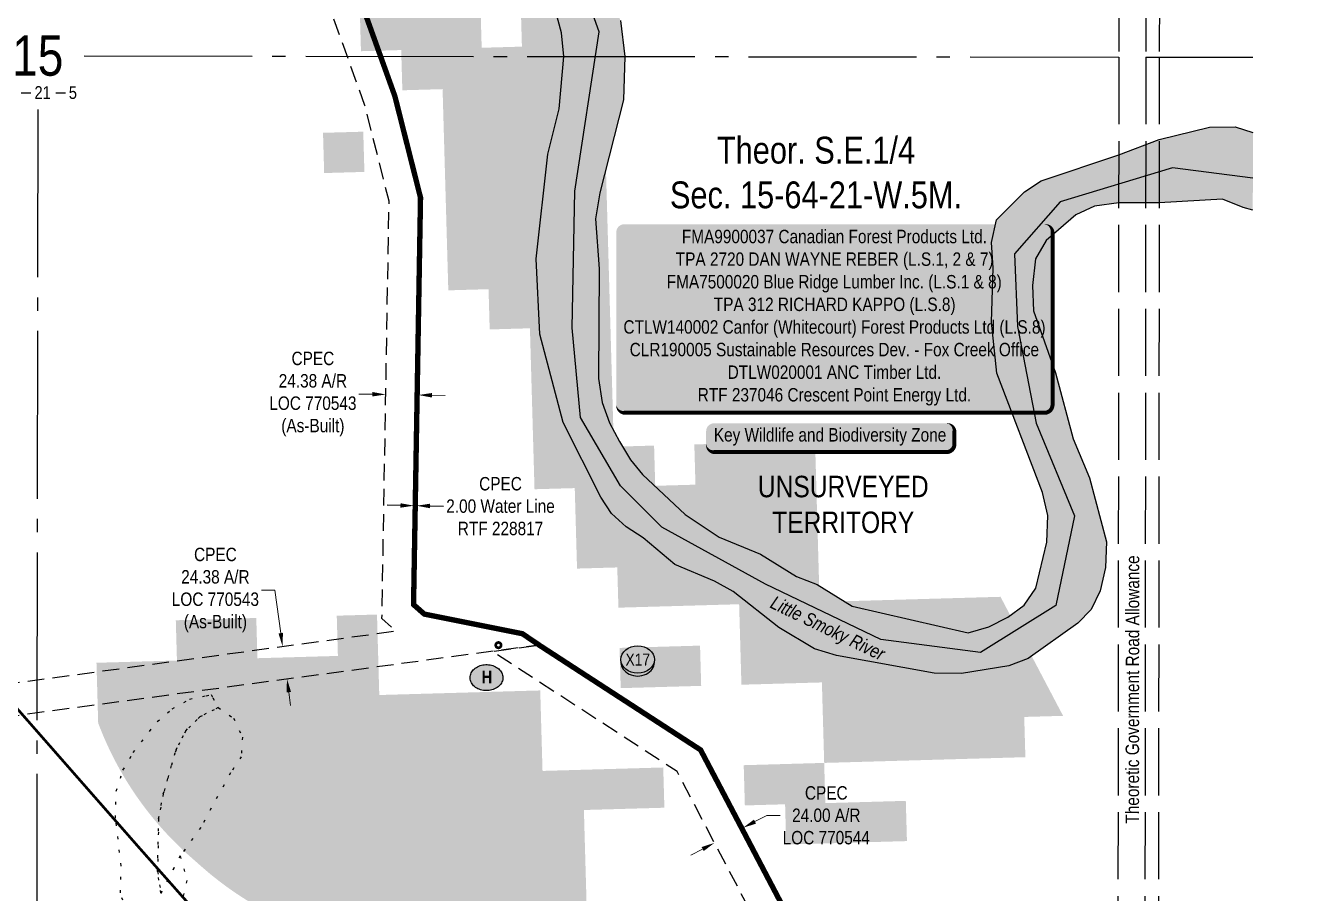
# Model space of a CAD drawing. Extents: x 491537 to 496793, y 6037618 to 6044296.
# Drawn here: x 494248 to 495198, y 6042767 to 6043413 of the extents above; entities that cross this region are included whole.
import ezdxf
from ezdxf.enums import TextEntityAlignment as Align

# ---------------------------------------------------------------- set-up
doc = ezdxf.new("R2010")
doc.units = 0
doc.header["$LTSCALE"] = 5
doc.header["$PDSIZE"] = 0.5
for name, pattern in [('DASHDOT2', [5, 2.5, -1.25, 0, -1.25]), ('DASHED2', [3.75, 2.5, -1.25]), ('foc-ACCESSROAD', [3.75, 2.5, -1.25]), ('foc-QUARTERLINE', [33, 25, -3, 2, -3]), ('foc-UNSURVEYED', [12.5, 10, -2.5]), ('foc-WHEELTRACKS', [2, 0.4, -1.6]), ('PHANTOM', [25, 12.5, -2.5, 2.5, -2.5, 2.5, -2.5])]:
    doc.linetypes.add(name, pattern=pattern)
doc.layers.get('Defpoints').update_dxf_attribs({"color": 9})
for name, color, linetype in [('10', 1, 'Continuous'), ('9', 3, 'Continuous'), ('AS-WILDLIFE', 131, 'DASHDOT2'), ('AS-WILDLIFE-BLOCK', 131, 'Continuous'), ('C-AR', 13, 'foc-ACCESSROAD'), ('C-SYMBOL', 7, 'Continuous'), ('CG-NOTES', 7, 'Continuous'), ('L-QSEC', 8, 'foc-QUARTERLINE'), ('L-ROAD-T', 7, 'Continuous'), ('L-SECLBL', 7, 'Continuous'), ('L-UNS-T', 3, 'Continuous'), ('L-USEC', 7, 'foc-UNSURVEYED'), ('P-CROSSINGS', 250, 'Continuous'), ('P-PROPOSED', 10, 'Continuous'), ('P-TEMP-BLUE', 160, 'Continuous'), ('P-TEMP-BLUE-T', 170, 'Continuous'), ('T-WATER', 160, 'Continuous'), ('T-WATER-H', 133, 'Continuous'), ('T-WATER-P3', 160, 'foc-WHEELTRACKS'), ('T-WATER-T', 170, 'Continuous'), ('WETLAND - OPEN WATER', 140, 'PHANTOM'), ('WETLAND - SWAMP - H', 8, 'PHANTOM'), ('WETLAND FEN - H', 43, 'PHANTOM')]:
    doc.layers.add(name, color=color, linetype=linetype)
doc.layers.add('C-AR-T', color=13, linetype='Continuous', lineweight=9)
doc.styles.add('175L', font='ARIALN.TTF', dxfattribs={"height": 20})
doc.styles.add('80', font='ARIALN.TTF', dxfattribs={"height": 10})
doc.styles.add('80CG', font='ARIALN.TTF', dxfattribs={"height": 10})
doc.styles.add('80L', font='ARIALN.TTF', dxfattribs={"height": 10})
doc.styles.add('BOLD', font='ARIALNB.TTF')
doc.styles.add('Crossing', font='ARIALN.TTF', dxfattribs={"height": 10})
doc.styles.add('foc-LtypeFont', font='ARIALN.TTF', dxfattribs={"height": 7.35})
doc.styles.add('SIMPLEX', font='ARIALN.TTF')
doc.linetypes.add('foc-TOPO-flowdirection-NOLINE', pattern='A,0,[">",foc-LtypeFont,S=0.3,R=0,X=0,Y=-0.945],-20,[">",foc-LtypeFont,S=0.3,R=0,X=0,Y=-0.945],0', length=20)
doc.dimstyles.new('Compass 5 000', dxfattribs={"dimscale": 5, "dimtxt": 9, "dimasz": 2, "dimexe": 0.2, "dimexo": 0.0625, "dimgap": 0.5, "dimtad": 0, "dimtih": 1, "dimtoh": 1, "dimzin": 0, "dimdsep": 46, "dimtxsty": '80CG', "dimcen": 0.1, "dimse1": 1, "dimse2": 1, "dimclrd": 256, "dimclrt": 256, "dimaunit": 1, "dimadec": 4, "dimazin": 0, "dimtfac": 0.06, "dimtofl": 0, "dimtmove": 0, "dimatfit": 1, "dimfxl": 0.2, "dimtolj": 1, "dimtzin": 0, "dimlwd": -1, "dimarcsym": 0})

# ---------------------------------------------------------------- blocks, each defined once
blk = doc.blocks.new('L-SECLBL')
at = {"layer": '9', "color": 7}
for p, q in [((-5.08, -27.83), (-12.29, -27.83)), ((20.7, -27.83), (13.5, -27.83))]:
    blk.add_line(p, q, dxfattribs=at)
at = {"layer": '10', "color": 2, "style": 'SIMPLEX'}
blk.add_attdef('SEC', text='', height=30, dxfattribs=at).set_placement((0, 0), align=Align.MIDDLE)
at = {"layer": '10', "color": 5, "style": '80L'}
blk.add_attdef('TWP', text='', height=9.5, dxfattribs=at).set_placement((-14.43, -27.37), align=Align.MIDDLE_RIGHT)
blk.add_attdef('RGE', text='', height=9.5, dxfattribs=at).set_placement((3.62, -27.37), align=Align.MIDDLE_CENTER)
blk.add_attdef('MER', text='', height=9.5, dxfattribs=at).set_placement((23.17, -27.37), align=Align.MIDDLE_LEFT)
blk = doc.blocks.new('*U69')
h = blk.add_hatch(color=255)
edge = h.paths.add_edge_path()
edge.add_line((-156.5, -71), (156.5, -71))
edge.add_arc((156.5, -65), 6, 270, 360)
edge.add_line((162.5, -65), (162.5, 63.5))
edge.add_arc((156.5, 63.5), 6, 0, 90)
edge.add_line((156.5, 69.5), (-156.5, 69.5))
edge.add_arc((-156.5, 63.5), 6, 90, 180)
edge.add_line((-162.5, 63.5), (-162.5, -65))
edge.add_arc((-156.5, -65), 6, 180, 270)
at = {"color": 44, "flags": 128}
blk.add_lwpolyline([(-156.5, -71, 3, 3, 0), (156.5, -71, 3, 3, 0.414214), (162.5, -65, 3, 3, 0), (162.5, 63.5, 3, 0, 0.414214), (156.5, 69.5, 0, 0, 0), (-156.5, 69.5, 0, 0, 0.414214), (-162.5, 63.5, 0, 0, 0), (-162.5, -65, 0, 3, 0.414214)], format="xyseb", close=True, dxfattribs=at)
at = {"color": 44, "style": '80'}
blk.add_attdef('ENTER_TEXT_001', (-35.99, -5), '', height=10, dxfattribs=at)
blk = doc.blocks.new('*D77')
at = {"layer": 'C-AR-T', "transparency": 16777216}
for p, q in [((494791.19, 6042820.24), (494800.05, 6042824.89)), ((494800.05, 6042824.89), (494810.05, 6042824.89)), ((494752.24, 6042799.76), (494743.38, 6042795.11))]:
    blk.add_line(p, q, dxfattribs=at)
for points in [[(494790.42, 6042821.71), (494791.97, 6042818.76), (494782.34, 6042815.59)], [(494751.46, 6042801.24), (494753.01, 6042798.29), (494761.09, 6042804.42)]]:
    blk.add_solid(points, dxfattribs=at)
at = {"layer": 'Defpoints', "color": 0, "transparency": 16777216}
for p in [(494782.34, 6042815.59), (494783.21, 6042813.93), (494761.96, 6042802.76)]:
    blk.add_point(p, dxfattribs=at)
at = {"layer": 'C-AR-T', "transparency": 16777216, "insert": (494844.34, 6042824.89), "char_height": 10, "attachment_point": 5, "style": '80CG'}
blk.add_mtext('\\A1;CPEC\\P24.00 A/R\\PLOC 770544', dxfattribs=at)
blk = doc.blocks.new('*U78')
h = blk.add_hatch(color=255)
edge = h.paths.add_edge_path()
edge.add_line((-86.5, -11.5), (86.5, -11.5))
edge.add_arc((86.5, -5.5), 6, 270, 360)
edge.add_line((92.5, -5.5), (92.5, 4))
edge.add_arc((86.5, 4), 6, 0, 90)
edge.add_line((86.5, 10), (-86.5, 10))
edge.add_arc((-86.5, 4), 6, 90, 180)
edge.add_line((-92.5, 4), (-92.5, -5.5))
edge.add_arc((-86.5, -5.5), 6, 180, 270)
at = {"color": 131, "flags": 128}
blk.add_lwpolyline([(-86.5, -11.5, 3, 3, 0), (86.5, -11.5, 3, 3, 0.414214), (92.5, -5.5, 3, 3, 0), (92.5, 4, 3, 0, 0.414214), (86.5, 10, 0, 0, 0), (-86.5, 10, 0, 0, 0.414214), (-92.5, 4, 0, 0, 0), (-92.5, -5.5, 0, 3, 0.414214)], format="xyseb", close=True, dxfattribs=at)
at = {"color": 131, "style": '80'}
blk.add_attdef('ENTER_TEXT_001', (-35.99, -5), '', height=10, dxfattribs=at)
blk = doc.blocks.new('*D81')
at = {"layer": 'C-AR-T', "transparency": 16777216}
for p, q in [((494433.52, 6042992.76), (494423.52, 6042992.76)), ((494437.9, 6042960.67), (494433.52, 6042992.76)), ((494443.9, 6042916.7), (494445.25, 6042906.8))]:
    blk.add_line(p, q, dxfattribs=at)
for points in [[(494439.55, 6042960.89), (494436.25, 6042960.44), (494439.25, 6042950.76)], [(494445.55, 6042916.93), (494442.25, 6042916.48), (494442.55, 6042926.61)]]:
    blk.add_solid(points, dxfattribs=at)
at = {"layer": 'Defpoints', "color": 0, "transparency": 16777216}
for p in [(494439.25, 6042950.76), (494442.45, 6042951.2), (494445.75, 6042927.05)]:
    blk.add_point(p, dxfattribs=at)
at = {"layer": 'C-AR-T', "transparency": 16777216, "insert": (494389.22, 6042992.76), "char_height": 10, "attachment_point": 5, "style": '80CG'}
blk.add_mtext('\\A1;CPEC\\P24.38 A/R\\PLOC 770543\\P(As-Built)', dxfattribs=at)
blk = doc.blocks.new('*D82')
at = {"layer": 'C-AR-T', "transparency": 16777216}
for p, q in [((494506.16, 6043138.63), (494496.16, 6043138.8)), ((494550.52, 6043137.87), (494560.52, 6043137.7))]:
    blk.add_line(p, q, dxfattribs=at)
for points in [[(494506.19, 6043140.3), (494506.13, 6043136.96), (494516.16, 6043138.46)], [(494550.55, 6043139.54), (494550.5, 6043136.2), (494540.53, 6043138.04)]]:
    blk.add_solid(points, dxfattribs=at)
at = {"layer": 'Defpoints', "color": 0, "transparency": 16777216}
for p in [(494516.15, 6043137.73), (494516.16, 6043138.46), (494540.51, 6043137.31)]:
    blk.add_point(p, dxfattribs=at)
at = {"layer": 'C-AR-T', "transparency": 16777216, "insert": (494461.86, 6043138.8), "char_height": 10, "attachment_point": 5, "style": '80CG'}
blk.add_mtext('\\A1;CPEC\\P24.38 A/R\\PLOC 770543\\P(As-Built)', dxfattribs=at)
blk = doc.blocks.new('xing2')
h = blk.add_hatch(color=50)
h.dxf.hatch_style = 1
edge = h.paths.add_edge_path()
edge.add_ellipse((0, 0), major_axis=(-12.5, 0), ratio=0.816297, start_angle=0, end_angle=360)
h = blk.add_hatch(color=250)
h.dxf.hatch_style = 1
edge = h.paths.add_edge_path()
edge.add_ellipse((0, -2.05), major_axis=(-12.5, 0), ratio=0.816297, start_angle=0, end_angle=180)
edge.add_line((12.5, -2.05), (12.5, 0))
edge.add_ellipse((0, 0), major_axis=(-12.5, 0), ratio=0.816297, start_angle=0, end_angle=180, ccw=False)
edge.add_line((-12.5, 0), (-12.5, -2.05))
at = {"color": 250}
blk.add_ellipse((0, 0), major_axis=(-12.5, 0), ratio=0.816297, dxfattribs=at)
blk.add_ellipse((0, -2.05), major_axis=(-12.5, 0), ratio=0.816297, start_param=0, end_param=3.141593, dxfattribs=at)
at = {"color": 250, "style": 'Crossing'}
blk.add_attdef('CROSSING', text='', height=9, dxfattribs=at).set_placement((0.09, 0.02), align=Align.MIDDLE_CENTER)
at = {"color": 250, "style": 'Crossing', "flags": 1}
for tag, p in [('OWNER', (0.09, -12.49)), ('DESCRIPTION', (0.09, -25.77)), ('LOCATION', (0.09, -39.3)), ('DWG_REF', (0.09, -52.84))]:
    blk.add_attdef(tag, text='', height=9, dxfattribs=at).set_placement(p, align=Align.MIDDLE_CENTER)
blk = doc.blocks.new('AA')
at = {"const_width": 4}
blk.add_lwpolyline([(-1, 0, 1), (1, 0, 1)], format="xyb", close=True, dxfattribs=at)
blk.add_circle((0, 0), 2)
blk = doc.blocks.new('Route_Letters')
h = blk.add_hatch(color=255)
h.dxf.hatch_style = 1
edge = h.paths.add_edge_path()
edge.add_ellipse((-0.12, 0.46), major_axis=(-11.97, 0), ratio=0.789318, start_angle=0, end_angle=360)
at = {"color": 5}
blk.add_open_spline([(-12.34, 0.46), (-12.34, -0.25), (-12.24, -0.97), (-11.72, -2.79), (-11.14, -3.88), (-9.56, -5.81), (-8.54, -6.66), (-6.22, -8.02), (-4.9, -8.54), (-2.12, -9.17), (-0.66, -9.3), (2.22, -9.13), (3.64, -8.84), (6.27, -7.89), (7.48, -7.22), (9.54, -5.6), (10.38, -4.64), (11.6, -2.54), (11.97, -1.4), (12.18, 0.91), (12.02, 2.08), (11.2, 4.3), (10.54, 5.35), (8.8, 7.2), (7.72, 7.99), (5.29, 9.24), (3.93, 9.68), (1.11, 10.18), (-0.35, 10.23), (-3.22, 9.91), (-4.61, 9.55), (-7.16, 8.47), (-8.32, 7.75), (-10.24, 6.02), (-11, 5.02), (-12.05, 2.86), (-12.32, 1.7), (-12.34, 0.52), (-12.34, 0.49), (-12.34, 0.46)], degree=3, knots=[0, 0, 0, 0, 0.219529, 0.219529, 0.575727, 0.575727, 0.931924, 0.931924, 1.288121, 1.288121, 1.644318, 1.644318, 2.000515, 2.000515, 2.356712, 2.356712, 2.712909, 2.712909, 3.069107, 3.069107, 3.425304, 3.425304, 3.781501, 3.781501, 4.137698, 4.137698, 4.493895, 4.493895, 4.850092, 4.850092, 5.20629, 5.20629, 5.562487, 5.562487, 5.918684, 5.918684, 6.274881, 6.274881, 6.283185, 6.283185, 6.283185, 6.283185], dxfattribs=at)
at = {"color": 14, "style": 'BOLD'}
blk.add_attdef('A', text='', height=9.5, dxfattribs=at).set_placement((0.22, 0.98), align=Align.MIDDLE)
blk = doc.blocks.new('*D96')
at = {"layer": 'Defpoints', "color": 0, "transparency": 16777216}
for p in [(494537.18, 6043059.27), (494539.11, 6043055.56), (494539.18, 6043059.23)]:
    blk.add_point(p, dxfattribs=at)
at = {"layer": 'P-TEMP-BLUE-T', "transparency": 16777216}
for p, q in [((494527.12, 6043055.77), (494517.12, 6043055.94)), ((494549.11, 6043055.39), (494559.11, 6043055.22))]:
    blk.add_line(p, q, dxfattribs=at)
for points in [[(494527.14, 6043057.43), (494527.09, 6043054.1), (494537.11, 6043055.6)], [(494549.14, 6043057.06), (494549.08, 6043053.72), (494539.11, 6043055.56)]]:
    blk.add_solid(points, dxfattribs=at)
at = {"layer": 'P-TEMP-BLUE-T', "transparency": 16777216, "insert": (494601.64, 6043055.22), "char_height": 10, "attachment_point": 5, "style": '80CG'}
blk.add_mtext('\\A1;CPEC\\P2.00 Water Line\\PRTF 228817', dxfattribs=at)

msp = doc.modelspace()

# ---------------------------------------------------------------- hatches: boundary and pattern name
at = {"layer": 'T-WATER-H'}
h = msp.add_hatch(color=256, dxfattribs=at)
h.dxf.hatch_style = 1
h.paths.add_polyline_path([(493831.319, 6044295.303), (493822.619, 6044288.727), (493813.17, 6044277.513), (493805.944, 6044264.483), (493800.517, 6044249.589), (493784.496, 6044195.4), (493777.065, 6044164.911), (493759.007, 6044117.409), (493754.355, 6044100.568), (493747.693, 6044063.192), (493726.421, 6043998.741), (493722.08, 6043982.131), (493721.82, 6043963.702), (493724.818, 6043945.7), (493730.223, 6043931.343), (493755.081, 6043872.004), (493762.371, 6043858.307), (493772.126, 6043846.503), (493795.346, 6043827.767), (493804.826, 6043816.692), (493815.976, 6043807.067), (493867.764, 6043794.63), (493886.671, 6043792.376), (493969.21, 6043788.694), (493987.126, 6043790.851), (494020.877, 6043797.702), (494049.97, 6043808.912), (494063.329, 6043816.753), (494093.588, 6043826.965), (494145.301, 6043835.556), (494190.009, 6043852.067), (494224.623, 6043857.688), (494257.435, 6043865.324), (494292.108, 6043872.709), (494368.74, 6043898.719), (494385.889, 6043901.447), (494401.252, 6043906.272), (494420.025, 6043907.141), (494454.778, 6043899.123), (494467.873, 6043892.018), (494500.629, 6043862.022), (494509.559, 6043850.729), (494523.686, 6043824.189), (494528.957, 6043809.474), (494529.838, 6043791.725), (494532.311, 6043773.442), (494533.799, 6043771.473), (494541.056, 6043761.857), (494548.232, 6043748.404), (494564.19, 6043703.062), (494582.733, 6043659.553), (494597.446, 6043632.568), (494609, 6043602.693), (494622.449, 6043575.572), (494633.639, 6043545.765), (494649.447, 6043521.086), (494669.926, 6043479.677), (494690.948, 6043416.985), (494694.211, 6043390.188), (494693.172, 6043358.049), (494675.635, 6043288.55), (494672.525, 6043269.254), (494675.119, 6043232.105), (494674.59, 6043150.26), (494677.299, 6043132.569), (494682.851, 6043117.248), (494690.193, 6043103.367), (494698.394, 6043089.821), (494707.511, 6043078.757), (494739.312, 6043049.042), (494764.635, 6043032.093), (494795.212, 6043019.414), (494822.229, 6043002.83), (494837.586, 6042996.785), (494863.721, 6042980.772), (494950.105, 6042960.872), (494965.512, 6042965.341), (494979.57, 6042972.436), (494991.894, 6042981.569), (495000.547, 6042994.074), (495008.727, 6043028.452), (495009.336, 6043048.194), (495005.345, 6043065.448), (494971.391, 6043154.396), (494967.44, 6043192.312), (494968.553, 6043232.695), (494967.391, 6043251.653), (494971.199, 6043268.461), (494991.905, 6043289.39), (495004.506, 6043297.735), (495062.213, 6043317.009), (495092.402, 6043328.321), (495129.727, 6043337.67), (495148.957, 6043337.806), (495162.175, 6043333.741), (495162.117, 6043275.882), (495154.983, 6043277.669), (495139.63, 6043283.893), (495092.354, 6043281.184), (495062.178, 6043281.288), (495044.177, 6043278.69), (495030.142, 6043272.315), (495008.116, 6043253.235), (495000.139, 6043239.387), (494997.914, 6043219.701), (494998.604, 6043200.823), (495015.186, 6043154.497), (495028.316, 6043105.343), (495040.557, 6043076.405), (495053.198, 6043028.771), (495052.251, 6043009.523), (495048.478, 6042992.168), (495041.643, 6042978.29), (495031.815, 6042968.167), (494994.699, 6042941.786), (494980.391, 6042936.198), (494945.119, 6042930.536), (494924.827, 6042930.919), (494851.973, 6042944), (494835.68, 6042949.053), (494808.882, 6042964.91), (494774.877, 6042991.698), (494761.137, 6042999.366), (494731.393, 6043011.779), (494707.973, 6043031.725), (494695.269, 6043039.779), (494684.369, 6043049.698), (494676.425, 6043061.918), (494648.257, 6043117.46), (494630.949, 6043183.329), (494628.206, 6043239.518), (494637.016, 6043317.481), (494645.301, 6043351.259), (494648.894, 6043390.241), (494647.029, 6043407.964), (494638.171, 6043441.113), (494625.828, 6043470.658), (494616.024, 6043502.641), (494608.743, 6043516.398), (494592.215, 6043541.343), (494580.544, 6043571.221), (494572.943, 6043584.509), (494566.886, 6043599.25), (494556.271, 6043630.123), (494534.402, 6043669.357), (494522.346, 6043698.53), (494515.094, 6043711.569), (494509.233, 6043726.542), (494505.205, 6043742.715), (494498.157, 6043758.752), (494488.813, 6043777.094), (494451.662, 6043833.288), (494437.153, 6043859.066), (494425.226, 6043867.151), (494407.446, 6043868.952), (494392.828, 6043862.901), (494381.882, 6043853.6), (494351.719, 6043842.781), (494324.165, 6043829.177), (494309.392, 6043823.909), (494275.591, 6043817.359), (494257.371, 6043810.94), (494175.268, 6043797.734), (494159.22, 6043793.892), (494112.627, 6043778.522), (494083.558, 6043766.287), (494022.085, 6043744.276), (493983.208, 6043742.224), (493943.413, 6043743.263), (493923.895, 6043745.242), (493906.736, 6043749.424), (493864.804, 6043751.256), (493829.282, 6043757.859), (493814.02, 6043763.116), (493766.694, 6043801.05), (493736.035, 6043832.596), (493711.132, 6043888.813), (493692.758, 6043953.397), (493681.888, 6043983.918), (493680.535, 6044002.583), (493681.307, 6044023.817), (493687.039, 6044081.705), (493701.274, 6044153.119), (493703.718, 6044172.198), (493703.118, 6044195.498), (493705.385, 6044232.505), (493709.417, 6044250.565), (493716.213, 6044265.055), (493743.825, 6044295.407)])
at = {"layer": 'WETLAND - OPEN WATER', "transparency": 33554495}
h = msp.add_hatch(color=256, dxfattribs=at)
h.dxf.hatch_style = 1
edge = h.paths.add_edge_path()
edge.add_line((495020.764, 6042899.03), (494974.16, 6042987.71))
edge.add_line((494974.16, 6042987.71), (494839.373, 6042983.877))
edge.add_line((494839.373, 6042983.877), (494838.52, 6043013.854))
edge.add_line((494838.52, 6043013.854), (494808.543, 6043013.002))
edge.add_line((494808.543, 6043013.002), (494807.69, 6043042.98))
edge.add_line((494807.69, 6043042.98), (494747.734, 6043041.274))
edge.add_line((494747.734, 6043041.274), (494746.882, 6043071.252))
edge.add_line((494746.882, 6043071.252), (494716.904, 6043070.399))
edge.add_line((494716.904, 6043070.399), (494716.051, 6043100.377))
edge.add_line((494716.051, 6043100.377), (494686.074, 6043099.524))
edge.add_line((494686.074, 6043099.524), (494675.842, 6043459.258))
edge.add_line((494675.842, 6043459.258), (494645.864, 6043458.405))
edge.add_line((494645.864, 6043458.405), (494643.306, 6043548.338))
edge.add_line((494643.306, 6043548.338), (494613.328, 6043547.486))
edge.add_line((494613.328, 6043547.486), (494612.475, 6043577.463))
edge.add_line((494612.475, 6043577.463), (494582.498, 6043576.611))
edge.add_line((494582.498, 6043576.611), (494581.645, 6043606.588))
edge.add_line((494581.645, 6043606.588), (494611.623, 6043607.441))
edge.add_line((494611.623, 6043607.441), (494610.77, 6043637.419))
edge.add_line((494610.77, 6043637.419), (494580.792, 6043636.566))
edge.add_line((494580.792, 6043636.566), (494579.087, 6043696.522))
edge.add_line((494579.087, 6043696.522), (494549.109, 6043695.669))
edge.add_line((494549.109, 6043695.669), (494546.551, 6043785.602))
edge.add_line((494546.551, 6043785.602), (494516.573, 6043784.749))
edge.add_line((494516.573, 6043784.749), (494514.868, 6043844.705))
edge.add_line((494514.868, 6043844.705), (494484.89, 6043843.852))
edge.add_line((494484.89, 6043843.852), (494483.185, 6043903.808))
edge.add_line((494483.185, 6043903.808), (494423.229, 6043902.102))
edge.add_line((494423.229, 6043902.102), (494363.274, 6043900.397))
edge.add_line((494363.274, 6043900.397), (494364.126, 6043870.419))
edge.add_line((494364.126, 6043870.419), (494244.216, 6043867.008))
edge.add_line((494244.216, 6043867.008), (494245.068, 6043837.03))
edge.add_line((494245.068, 6043837.03), (494185.113, 6043835.325))
edge.add_line((494185.113, 6043835.325), (494185.966, 6043805.347))
edge.add_line((494185.966, 6043805.347), (494066.055, 6043801.936))
edge.add_line((494066.055, 6043801.936), (494066.907, 6043771.959))
edge.add_line((494066.907, 6043771.959), (493976.974, 6043769.401))
edge.add_line((493976.974, 6043769.401), (493976.122, 6043799.378))
edge.add_line((493976.122, 6043799.378), (493826.233, 6043795.115))
edge.add_line((493826.233, 6043795.115), (493825.381, 6043825.092))
edge.add_line((493825.381, 6043825.092), (493795.403, 6043824.24))
edge.add_line((493795.403, 6043824.24), (493794.55, 6043854.217))
edge.add_line((493794.55, 6043854.217), (493764.572, 6043853.365))
edge.add_line((493764.572, 6043853.365), (493762.867, 6043913.32))
edge.add_line((493762.867, 6043913.32), (493732.889, 6043912.467))
edge.add_line((493732.889, 6043912.467), (493732.017, 6043943.144))
edge.add_arc((493644.487, 6043709.105), 249.871, 69.494288, 90.670847)
edge.add_line((493641.561, 6043958.959), (493642.104, 6043939.887))
edge.add_line((493642.104, 6043939.887), (493672.081, 6043940.74))
edge.add_line((493672.081, 6043940.74), (493673.787, 6043880.784))
edge.add_line((493673.787, 6043880.784), (493703.764, 6043881.637))
edge.add_line((493703.764, 6043881.637), (493705.47, 6043821.682))
edge.add_line((493705.47, 6043821.682), (493735.448, 6043822.534))
edge.add_line((493735.448, 6043822.534), (493736.3, 6043792.557))
edge.add_line((493736.3, 6043792.557), (493766.278, 6043793.409))
edge.add_line((493766.278, 6043793.409), (493767.131, 6043763.432))
edge.add_line((493767.131, 6043763.432), (493797.108, 6043764.284))
edge.add_line((493797.108, 6043764.284), (493797.961, 6043734.307))
edge.add_line((493797.961, 6043734.307), (493977.827, 6043739.423))
edge.add_line((493977.827, 6043739.423), (493978.68, 6043709.445))
edge.add_line((493978.68, 6043709.445), (494068.613, 6043712.003))
edge.add_line((494068.613, 6043712.003), (494067.76, 6043741.981))
edge.add_line((494067.76, 6043741.981), (494247.626, 6043747.097))
edge.add_line((494247.626, 6043747.097), (494246.774, 6043777.075))
edge.add_line((494246.774, 6043777.075), (494336.707, 6043779.633))
edge.add_line((494336.707, 6043779.633), (494335.854, 6043809.611))
edge.add_line((494335.854, 6043809.611), (494455.765, 6043813.022))
edge.add_line((494455.765, 6043813.022), (494456.618, 6043783.044))
edge.add_line((494456.618, 6043783.044), (494486.596, 6043783.897))
edge.add_line((494486.596, 6043783.897), (494488.301, 6043723.941))
edge.add_line((494488.301, 6043723.941), (494518.279, 6043724.794))
edge.add_line((494518.279, 6043724.794), (494520.837, 6043634.861))
edge.add_line((494520.837, 6043634.861), (494550.815, 6043635.713))
edge.add_line((494550.815, 6043635.713), (494551.667, 6043605.736))
edge.add_line((494551.667, 6043605.736), (494521.69, 6043604.883))
edge.add_line((494521.69, 6043604.883), (494522.542, 6043574.905))
edge.add_line((494522.542, 6043574.905), (494552.52, 6043575.758))
edge.add_line((494552.52, 6043575.758), (494554.225, 6043515.802))
edge.add_line((494554.225, 6043515.802), (494584.203, 6043516.655))
edge.add_line((494584.203, 6043516.655), (494585.056, 6043486.677))
edge.add_line((494585.056, 6043486.677), (494615.034, 6043487.53))
edge.add_line((494615.034, 6043487.53), (494617.592, 6043397.597))
edge.add_line((494617.592, 6043397.597), (494623.56, 6043187.752))
edge.add_line((494623.56, 6043187.752), (494626.971, 6043067.841))
edge.add_line((494626.971, 6043067.841), (494656.949, 6043068.694))
edge.add_line((494656.949, 6043068.694), (494658.654, 6043008.739))
edge.add_line((494658.654, 6043008.739), (494688.632, 6043009.591))
edge.add_line((494688.632, 6043009.591), (494689.484, 6042979.613))
edge.add_line((494689.484, 6042979.613), (494779.418, 6042982.171))
edge.add_line((494779.418, 6042982.171), (494781.123, 6042922.216))
edge.add_line((494781.123, 6042922.216), (494841.078, 6042923.921))
edge.add_line((494841.078, 6042923.921), (494842.784, 6042863.966))
edge.add_line((494842.784, 6042863.966), (494992.672, 6042868.229))
edge.add_line((494992.672, 6042868.229), (494991.82, 6042898.206))
edge.add_line((494991.82, 6042898.206), (495020.764, 6042899.03))
h = msp.add_hatch(color=256, dxfattribs=at)
h.dxf.hatch_style = 1
edge = h.paths.add_edge_path()
edge.add_arc((494535.843, 6042981.465), 249.871, 215.955933, 228.581628)
edge.add_line((494370.541, 6042794.087), (494374.447, 6042790.641))
edge.add_line((494374.447, 6042790.641), (494394.823, 6042791.221))
edge.add_line((494394.823, 6042791.221), (494392.265, 6042881.154))
edge.add_line((494392.265, 6042881.154), (494362.287, 6042880.301))
edge.add_line((494362.287, 6042880.301), (494363.14, 6042850.324))
edge.add_line((494363.14, 6042850.324), (494333.162, 6042849.471))
edge.add_line((494333.162, 6042849.471), (494333.581, 6042834.75))
at = {"layer": 'WETLAND - SWAMP - H', "transparency": 33554495}
h = msp.add_hatch(color=256, dxfattribs=at)
h.dxf.hatch_style = 1
h.paths.add_polyline_path([(494554.225, 6043515.802), (494555.931, 6043455.847), (494585.908, 6043456.7), (494587.614, 6043396.744), (494617.592, 6043397.597), (494623.56, 6043187.752), (494593.582, 6043186.9), (494592.73, 6043216.878), (494562.752, 6043216.025), (494558.489, 6043365.914), (494528.511, 6043365.061), (494527.658, 6043395.039), (494497.681, 6043394.186), (494495.975, 6043454.142), (494465.997, 6043453.289), (494464.292, 6043513.244)])
h = msp.add_hatch(color=256, dxfattribs=at)
h.dxf.hatch_style = 1
h.paths.add_polyline_path([(494500.239, 6043304.253), (494470.261, 6043303.4), (494469.408, 6043333.378), (494499.386, 6043334.231)], flags=17)
h = msp.add_hatch(color=256, dxfattribs=at)
h.dxf.hatch_style = 1
h.paths.add_polyline_path([(494835.963, 6043103.788), (494838.52, 6043013.854), (494808.543, 6043013.002), (494807.69, 6043042.98), (494747.734, 6043041.274), (494746.882, 6043071.252), (494746.029, 6043101.23)])
h = msp.add_hatch(color=256, dxfattribs=at)
h.dxf.hatch_style = 1
h.paths.add_polyline_path([(494751.145, 6042921.363), (494691.189, 6042919.658), (494690.337, 6042949.636), (494750.292, 6042951.341)], flags=17)
h = msp.add_hatch(color=256, dxfattribs=at)
h.dxf.hatch_style = 1
h.paths.add_polyline_path([(494391.412, 6042911.132), (494331.457, 6042909.426), (494330.604, 6042939.404), (494360.582, 6042940.257), (494390.559, 6042941.109)], flags=17)
h = msp.add_hatch(color=256, dxfattribs=at)
h.dxf.hatch_style = 1
h.paths.add_polyline_path([(494663.77, 6042828.872), (494723.725, 6042830.577), (494722.873, 6042860.555), (494632.939, 6042857.997), (494631.234, 6042917.953), (494511.323, 6042914.542), (494451.367, 6042912.837), (494453.073, 6042852.881), (494483.05, 6042853.734), (494484.756, 6042793.779), (494454.778, 6042792.926), (494453.925, 6042822.904), (494423.948, 6042822.051), (494422.242, 6042882.007), (494392.265, 6042881.154), (494394.823, 6042791.221), (494374.447, 6042790.641), (494379.096, 6042786.54, 0.1321683), (494495.428, 6042728.893), (494520.77, 6042723.828), (494559.12, 6042698.919), (494617.65, 6042587.544), (494640.613, 6042588.197), (494641.465, 6042558.22), (494633.184, 6042557.984), (494642.626, 6042540.018), (494647.981, 6042528.403), (494732.251, 6042530.8), (494733.956, 6042470.844), (494793.912, 6042472.549), (494794.764, 6042442.572), (494764.787, 6042441.719), (494765.639, 6042411.741), (494702.594, 6042409.948), (494709.67, 6042394.601, 0.0698576), (494747.254, 6042336.16), (494785.043, 6042292.285), (494858.983, 6042294.388), (494858.13, 6042324.366), (494888.108, 6042325.218), (494890.666, 6042235.285), (494920.644, 6042236.137), (494921.496, 6042206.16), (495011.43, 6042208.717), (495010.577, 6042238.695), (495040.555, 6042239.548), (495039.702, 6042269.525), (495069.68, 6042270.378), (495067.975, 6042330.334), (495037.997, 6042329.481), (495037.144, 6042359.459), (495007.167, 6042358.606), (495006.314, 6042388.584), (494976.336, 6042387.731), (494975.484, 6042417.709), (494945.506, 6042416.857), (494944.653, 6042446.834), (494884.698, 6042445.129), (494882.993, 6042505.085), (494853.015, 6042504.232), (494851.31, 6042564.188), (494881.287, 6042565.04), (494880.435, 6042595.018), (494850.457, 6042594.166), (494847.899, 6042684.099), (494817.921, 6042683.246), (494817.069, 6042713.224), (494697.158, 6042709.814), (494696.305, 6042739.791), (494666.327, 6042738.939)])
h = msp.add_hatch(color=256, dxfattribs=at)
h.dxf.hatch_style = 1
h.paths.add_polyline_path([(494842.784, 6042863.966), (494843.636, 6042833.988), (494903.592, 6042835.693), (494904.444, 6042805.715), (494814.511, 6042803.157), (494813.658, 6042833.135), (494783.681, 6042832.283), (494782.828, 6042862.26)], flags=17)
at = {"layer": 'WETLAND FEN - H', "transparency": 33554495}
h = msp.add_hatch(color=256, dxfattribs=at)
h.dxf.hatch_style = 1
edge = h.paths.add_edge_path()
edge.add_arc((494535.843, 6042981.465), 249.871, 200.569666, 215.955933)
edge.add_line((494333.581, 6042834.75), (494333.162, 6042849.471))
edge.add_line((494333.162, 6042849.471), (494363.14, 6042850.324))
edge.add_line((494363.14, 6042850.324), (494362.287, 6042880.301))
edge.add_line((494362.287, 6042880.301), (494392.265, 6042881.154))
edge.add_line((494392.265, 6042881.154), (494422.242, 6042882.007))
edge.add_line((494422.242, 6042882.007), (494423.948, 6042822.051))
edge.add_line((494423.948, 6042822.051), (494453.925, 6042822.904))
edge.add_line((494453.925, 6042822.904), (494454.778, 6042792.926))
edge.add_line((494454.778, 6042792.926), (494484.756, 6042793.779))
edge.add_line((494484.756, 6042793.779), (494483.05, 6042853.734))
edge.add_line((494483.05, 6042853.734), (494453.073, 6042852.881))
edge.add_line((494453.073, 6042852.881), (494451.367, 6042912.837))
edge.add_line((494451.367, 6042912.837), (494511.323, 6042914.542))
edge.add_line((494511.323, 6042914.542), (494509.618, 6042974.498))
edge.add_line((494509.618, 6042974.498), (494479.64, 6042973.645))
edge.add_line((494479.64, 6042973.645), (494480.493, 6042943.667))
edge.add_line((494480.493, 6042943.667), (494420.537, 6042941.962))
edge.add_line((494420.537, 6042941.962), (494419.685, 6042971.94))
edge.add_line((494419.685, 6042971.94), (494359.729, 6042970.234))
edge.add_line((494359.729, 6042970.234), (494360.582, 6042940.257))
edge.add_line((494360.582, 6042940.257), (494390.559, 6042941.109))
edge.add_line((494390.559, 6042941.109), (494391.412, 6042911.132))
edge.add_line((494391.412, 6042911.132), (494331.457, 6042909.426))
edge.add_line((494331.457, 6042909.426), (494330.604, 6042939.404))
edge.add_line((494330.604, 6042939.404), (494300.626, 6042938.551))
edge.add_line((494300.626, 6042938.551), (494301.903, 6042893.674))

# ---------------------------------------------------------------- linework, layer by layer
at = {"layer": 'AS-WILDLIFE', "const_width": 2, "flags": 128}
msp.add_lwpolyline([(494156.47, 6043001.803), (494202.551, 6042948.843), (494331.171, 6042802.226), (494460.381, 6042656.128), (494590.181, 6042510.554), (494720.568, 6042365.505), (494851.54, 6042220.984), (494983.094, 6042076.994), (495115.229, 6041933.536), (495247.942, 6041790.613), (495381.232, 6041648.228), (495515.096, 6041506.381), (495649.532, 6041365.077), (495784.537, 6041224.317), (495920.109, 6041084.103), (496056.247, 6040944.438), (496192.949, 6040805.325), (496330.211, 6040666.764), (496468.031, 6040528.759), (496606.408, 6040391.313), (496745.34, 6040254.426), (496791.125, 6040209.677)], dxfattribs=at)
at = {"layer": 'C-AR', "flags": 128}
msp.add_lwpolyline([(494156.476, 6042912.178), (494256.44, 6042925.817), (494523.766, 6042962.292), (494513.301, 6042971.523), (494518.628, 6043282.4), (494500.61, 6043353.707), (494458.542, 6043470.876), (494423.373, 6043491.413), (494223.522, 6043482.723), (494049.273, 6043574.204), (494107.28, 6043572.676), (494125.394, 6043577.362), (494215.63, 6043631.778), (494250.86, 6043653.025), (494257.299, 6043656.908), (494259.413, 6043658.182), (494398.204, 6043741.879), (494473.489, 6043772.581), (494482.255, 6043751.488), (494482.842, 6043750.075), (494409.164, 6043720.029), (494257.266, 6043628.427), (494156.425, 6043567.614), (494136.795, 6043555.777), (494229.03, 6043507.352), (494343.338, 6043512.594), (494428.728, 6043516.509), (494478.479, 6043487.456), (494523.944, 6043360.826), (494543.048, 6043285.225), (494537.858, 6042982.354), (494545.318, 6042975.773), (494618.297, 6042961.187), (494631.859, 6042952.009), (494256.412, 6042901.216), (494156.447, 6042887.577)], dxfattribs=at)
msp.add_lwpolyline([(495378.497, 6042168.437), (495488.973, 6042164.531), (495584.426, 6042168.574), (495613.877, 6042165.307), (495642.677, 6042154.245), (495817.125, 6042031.936), (495886.629, 6041976.419), (495921.931, 6041948.222), (495976.074, 6041863.989), (495986.367, 6041768.615), (495982.271, 6041760.124), (495898.167, 6041585.889), (495913.524, 6041469.328), (495953.507, 6041315.547), (495972.063, 6041281.351), (496246.719, 6041140.57), (496241.103, 6041039.578), (496236.434, 6040955.622), (496225.551, 6040759.932), (496224.176, 6040735.206), (496214.893, 6040568.263), (496214.225, 6040556.282), (496192.019, 6040556.312), (496190.187, 6040556.314), (496212.43, 6040955.654), (496221.933, 6041126.3), (495954.524, 6041263.344), (495936.571, 6041296.427), (495931.576, 6041305.632), (495931.012, 6041306.672), (495889.919, 6041464.722), (495886.238, 6041492.665), (495873.432, 6041589.865), (495886.338, 6041616.603), (495955.633, 6041760.161), (495961.764, 6041772.865), (495952.817, 6041855.778), (495903.87, 6041931.926), (495886.604, 6041945.717), (495806.349, 6042009.822), (495631.299, 6042132.901), (495608.157, 6042141.791), (495583.606, 6042144.512), (495489.057, 6042140.509), (495375.537, 6042144.523), (495345.017, 6042151.06), (495307.131, 6042170.336), (495155.731, 6042270.212), (495110.442, 6042305.686), (495092.902, 6042319.424), (495091.377, 6042320.622), (495061.242, 6042345.097), (495054.661, 6042350.443), (494997.123, 6042401.532), (494958.616, 6042439.892), (494917.876, 6042487.195), (494881.669, 6042565.722), (494867.756, 6042595.897), (494847.068, 6042640.776), (494733.144, 6042857.6), (494595.391, 6042947.075), (494631.859, 6042952.009), (494751.477, 6042874.316), (494868.625, 6042651.4), (494894.226, 6042595.866), (494908.138, 6042565.691), (494938.281, 6042500.317), (494976.221, 6042456.265), (495013.819, 6042418.809), (495061.273, 6042376.694), (495070.217, 6042368.758), (495091.408, 6042351.531), (495106.457, 6042339.299), (495169.764, 6042289.712), (495318.016, 6042191.731), (495353.109, 6042173.875), (495378.497, 6042168.437)], close=True, dxfattribs=at)
at = {"layer": 'L-QSEC'}
for p, q in [((494291.504, 6043390.699), (495062.282, 6043389.771)), ((495082.389, 6043389.745), (495162.23, 6043389.638)), ((494256.828, 6043350.761), (494255.943, 6042596.653))]:
    msp.add_line(p, q, dxfattribs=at)
at = {"layer": 'L-USEC'}
for p, q in [((495063.083, 6044193.923), (495062.282, 6043389.771)), ((495083.189, 6044193.903), (495082.389, 6043389.751)), ((495093.243, 6044193.883), (495092.442, 6043389.731)), ((495062.282, 6043389.771), (495061.482, 6042585.623)), ((495082.389, 6043389.751), (495081.589, 6042585.596)), ((495092.442, 6043389.731), (495091.651, 6042595.636))]:
    msp.add_line(p, q, dxfattribs=at)
at = {"layer": 'P-PROPOSED', "const_width": 3.998, "flags": 128}
msp.add_lwpolyline([(494104.534, 6043573.096), (494136.314, 6043554.9), (494228.805, 6043506.342), (494343.384, 6043511.595), (494428.479, 6043515.497), (494477.661, 6043486.776), (494522.987, 6043360.534), (494542.046, 6043285.11), (494536.851, 6042981.909), (494544.858, 6042974.845), (494617.903, 6042960.247), (494631.307, 6042951.176), (494750.714, 6042873.62), (494867.728, 6042650.958)], dxfattribs=at)
at = {"layer": 'P-TEMP-BLUE', "linetype": 'DASHED2'}
for points in [[(494229.03, 6043507.352), (494428.728, 6043516.509), (494478.479, 6043487.456), (494523.944, 6043360.826), (494543.048, 6043285.225), (494537.858, 6042982.354), (494545.318, 6042975.773), (494618.297, 6042961.187), (494751.477, 6042874.316), (494868.625, 6042651.4)], [(494866.831, 6042650.516), (494749.951, 6042872.924), (494617.51, 6042959.306), (494544.399, 6042973.918), (494535.843, 6042981.465), (494541.044, 6043284.994), (494522.03, 6043360.242), (494476.844, 6043486.097), (494428.23, 6043514.485), (494228.58, 6043505.331)]]:
    msp.add_lwpolyline(points, dxfattribs=at)
at = {"layer": 'T-WATER'}
for points in [[(495162.117, 6043275.882), (495154.983, 6043277.669), (495139.63, 6043283.893), (495092.354, 6043281.184), (495062.178, 6043281.288), (495044.177, 6043278.69), (495030.142, 6043272.315), (495008.116, 6043253.235), (495000.139, 6043239.387), (494997.914, 6043219.701), (494998.604, 6043200.823), (495015.186, 6043154.497), (495028.316, 6043105.343), (495040.557, 6043076.405), (495053.198, 6043028.771), (495052.251, 6043009.523), (495048.478, 6042992.168), (495041.643, 6042978.29), (495031.815, 6042968.167), (494994.699, 6042941.786), (494980.391, 6042936.198), (494945.119, 6042930.536), (494924.827, 6042930.919), (494851.973, 6042944), (494835.68, 6042949.053), (494808.882, 6042964.91), (494774.877, 6042991.698), (494761.137, 6042999.366), (494731.393, 6043011.779), (494707.973, 6043031.725), (494695.269, 6043039.779), (494684.369, 6043049.698), (494676.425, 6043061.918), (494648.257, 6043117.46), (494630.949, 6043183.329), (494628.206, 6043239.518), (494637.016, 6043317.481), (494645.301, 6043351.259), (494648.894, 6043390.241), (494647.029, 6043407.964), (494638.171, 6043441.113)], [(494690.948, 6043416.985), (494694.211, 6043390.188), (494693.172, 6043358.049), (494675.635, 6043288.55), (494672.525, 6043269.254), (494675.119, 6043232.105), (494674.59, 6043150.26), (494677.299, 6043132.569), (494682.851, 6043117.248), (494690.193, 6043103.367), (494698.394, 6043089.821), (494707.511, 6043078.757), (494739.312, 6043049.042), (494764.635, 6043032.093), (494795.212, 6043019.414), (494822.229, 6043002.83), (494837.586, 6042996.785), (494863.721, 6042980.772), (494950.105, 6042960.872), (494965.512, 6042965.341), (494979.57, 6042972.436), (494991.894, 6042981.569), (495000.547, 6042994.074), (495008.727, 6043028.452), (495009.336, 6043048.194), (495005.345, 6043065.448), (494971.391, 6043154.396), (494967.44, 6043192.312), (494968.553, 6043232.695), (494967.391, 6043251.653), (494971.199, 6043268.461), (494991.905, 6043289.39), (495004.506, 6043297.735), (495062.213, 6043317.009), (495092.402, 6043328.321), (495129.727, 6043337.67), (495148.957, 6043337.806), (495162.175, 6043333.741)]]:
    msp.add_lwpolyline(points, dxfattribs=at)
at = {"layer": 'T-WATER-P3', "linetype": 'foc-TOPO-flowdirection-NOLINE', "flags": 128}
msp.add_lwpolyline([(495162.141, 6043299.48), (495102.38, 6043307.317), (495018.618, 6043281.87), (494984.69, 6043243.17), (494986.81, 6043189.097), (495000.594, 6043116.998), (495029.221, 6043048.08), (495015.438, 6042981.283), (494959.243, 6042946.294), (494885.024, 6042955.837), (494799.142, 6042997.187), (494721.742, 6043039.598), (494690.994, 6043070.346), (494661.307, 6043121.239), (494654.945, 6043188.036), (494657.066, 6043289.822), (494675.09, 6043408.573), (494647.604, 6043485.533)], dxfattribs=at)
at = {"layer": 'T-WATER-P3'}
msp.add_lwpolyline([(494323.234, 6042752.13), (494318.45, 6042767.128), (494319.07, 6042787.23), (494314.799, 6042822.869), (494315.356, 6042842.971), (494320.383, 6042858.539), (494327.975, 6042871.679), (494345.936, 6042894.851), (494356.943, 6042904.158), (494369.925, 6042911.467), (494382.363, 6042914.042), (494386.135, 6042914.824), (494387.342, 6042912.568), (494391.312, 6042905.148), (494377.871, 6042898.454), (494367.12, 6042887.824), (494359.92, 6042873.712), (494350.404, 6042840.818), (494346.899, 6042822.437), (494346.178, 6042783.12), (494348.694, 6042766.819), (494363.075, 6042794.738), (494363.075, 6042794.738), (494368.025, 6042776.39), (494364.025, 6042759.347)], dxfattribs=at)
msp.add_lwpolyline([(494363.075, 6042794.738), (494348.694, 6042766.819), (494346.178, 6042783.12), (494346.899, 6042822.437), (494350.404, 6042840.818), (494359.92, 6042873.712), (494367.12, 6042887.824), (494377.871, 6042898.454), (494391.312, 6042905.148), (494402.761, 6042897.255), (494409.319, 6042883.219), (494408.524, 6042868.59), (494400.431, 6042856.49), (494378.278, 6042815.854), (494363.075, 6042794.738)], close=True, dxfattribs=at)

# ---------------------------------------------------------------- block references
at = {"layer": 'AS-WILDLIFE-BLOCK'}
ref = msp.add_blockref('*U78', (494847.336, 6043107.016), dxfattribs=at)
ref.add_attrib('ENTER_TEXT_001', 'Key Wildlife and Biodiversity Zone', (494760.562, 6043103.401), dxfattribs={"layer": '0', "color": 131, "height": 10, "style": '80'})
at = {"layer": 'CG-NOTES', "xscale": 0.999485, "yscale": 0.999485, "zscale": 0.999485}
msp.add_blockref('AA', (494600.097, 6042951.682), dxfattribs=at)
msp.add_blockref('Route_Letters', (494591.339, 6042927.036), dxfattribs=at).add_auto_attribs({'A': 'H'})
at = {"layer": 'L-SECLBL', "xscale": 0.999485, "yscale": 0.999485, "zscale": 0.999485}
msp.add_blockref('L-SECLBL', (494256.875, 6043390.741), dxfattribs=at).add_auto_attribs({'SEC': '15', 'TWP': '64', 'RGE': '21', 'MER': '5'})
at = {"layer": 'L-SECLBL'}
ref = msp.add_blockref('*U69', (494850.408, 6043195.802), dxfattribs=at)
ref.add_attrib('ENTER_TEXT_001', 'FMA9900037 Canadian Forest Products Ltd.', (494736.742, 6043251.137), dxfattribs={"layer": '0', "color": 44, "height": 10, "style": '80'})
ref.add_attrib('ENTER_TEXT_002', 'TPA 2720 DAN WAYNE REBER (L.S.1, 2 & 7)', (494732.202, 6043234.293), dxfattribs={"layer": '0', "color": 44, "height": 10, "style": '80'})
ref.add_attrib('ENTER_TEXT_003', 'FMA7500020 Blue Ridge Lumber Inc. (L.S.1 & 8)', (494725.459, 6043217.449), dxfattribs={"layer": '0', "color": 44, "height": 10, "style": '80'})
ref.add_attrib('ENTER_TEXT_004', 'TPA 312 RICHARD KAPPO (L.S.8)', (494760.538, 6043200.605), dxfattribs={"layer": '0', "color": 44, "height": 10, "style": '80'})
ref.add_attrib('ENTER_TEXT_005', 'CTLW140002 Canfor (Whitecourt) Forest Products Ltd (L.S.8)', (494693.215, 6043183.761), dxfattribs={"layer": '0', "color": 44, "height": 10, "style": '80'})
ref.add_attrib('ENTER_TEXT_006', 'CLR190005 Sustainable Resources Dev. - Fox Creek Office', (494697.881, 6043166.917), dxfattribs={"layer": '0', "color": 44, "height": 10, "style": '80'})
ref.add_attrib('ENTER_TEXT_007', 'DTLW020001 ANC Timber Ltd.', (494770.889, 6043150.073), dxfattribs={"layer": '0', "color": 44, "height": 10, "style": '80'})
ref.add_attrib('ENTER_TEXT_008', 'RTF 237046 Crescent Point Energy Ltd.', (494748.57, 6043133.229), dxfattribs={"layer": '0', "color": 44, "height": 10, "style": '80'})
at = {"layer": 'P-CROSSINGS', "xscale": 0.999485, "yscale": 0.999485, "zscale": 0.999485}
msp.add_blockref('xing2', (494703.834, 6042940.942), dxfattribs=at).add_auto_attribs({'CROSSING': 'X17'})

# ---------------------------------------------------------------- texts
at = {"layer": 'C-SYMBOL', "color": 3, "insert": (494836.68, 6043330.466), "char_height": 19.9897, "width": 215.87322, "attachment_point": 2, "style": '175L'}
msp.add_mtext('Theor. S.E.1/4\\PSec. 15-64-21-W.5M.', dxfattribs=at)
at = {"layer": 'L-ROAD-T', "style": '80L'}
msp.add_text('Theoretic Government Road Allowance', height=9.99485, rotation=89.942994, dxfattribs=at).set_placement((495072.418, 6042918.651), align=Align.MIDDLE_CENTER)
at = {"layer": 'L-UNS-T', "color": 3, "insert": (494856.962, 6043056.42), "char_height": 16, "attachment_point": 5, "style": '80L'}
msp.add_mtext_dynamic_manual_height_columns('UNSURVEYED TERRITORY', width=126.41375, gutter_width=47.5, heights=[0], dxfattribs=at)
at = {"layer": 'T-WATER-T', "linetype": 'Continuous', "insert": (494805.87, 6042989.011), "char_height": 10, "attachment_point": 1, "rotation": 334.290003, "style": '80L'}
msp.add_mtext_dynamic_manual_height_columns('\\pi0.241;{\\fArial Narrow|b0|i1|c0|p34;Little Smoky River}', width=93.40832, gutter_width=50, heights=[0], dxfattribs=at)

# ---------------------------------------------------------------- dimensions: what is measured, and where the dimension line sits
at = {"layer": 'C-AR-T'}
for p1, p2, distance, text, picture, middle in [((494540.513, 6043137.314), (494516.149, 6043137.732), -0.727, 'CPEC\\P24.38 A/R\\PLOC 770543\\P(As-Built)', '*D82', (494461.864, 6043138.801)), ((494761.955, 6042802.764), (494783.209, 6042813.934), 1.867, 'CPEC\\P24.00 A/R\\PLOC 770544', '*D77', (494844.336, 6042824.89))]:
    dim = msp.add_aligned_dim(p1=p1, p2=p2, distance=distance, text=text, dimstyle='Compass 5 000', dxfattribs=at)
    dim.commit()
    dim.dimension.update_dxf_attribs({"geometry": picture, "text_midpoint": middle})
dim = msp.add_linear_dim(base=(494439.253, 6042950.76), p1=(494445.749, 6042927.05), p2=(494442.454, 6042951.197), angle=97.769586, text='CPEC\\P24.38 A/R\\PLOC 770543\\P(As-Built)', dimstyle='Compass 5 000', dxfattribs=at)
dim.commit()
dim.dimension.update_dxf_attribs({"geometry": '*D81', "text_midpoint": (494389.221, 6042992.764), "dimtype": 161})
at = {"layer": 'P-TEMP-BLUE-T'}
dim = msp.add_aligned_dim(p1=(494537.177, 6043059.267), p2=(494539.175, 6043059.233), distance=-3.671, text='CPEC\\P2.00 Water Line\\PRTF 228817', dimstyle='Compass 5 000', dxfattribs=at)
dim.commit()
dim.dimension.update_dxf_attribs({"geometry": '*D96', "text_midpoint": (494601.64, 6043055.219)})

doc.saveas('drawing.dxf')
